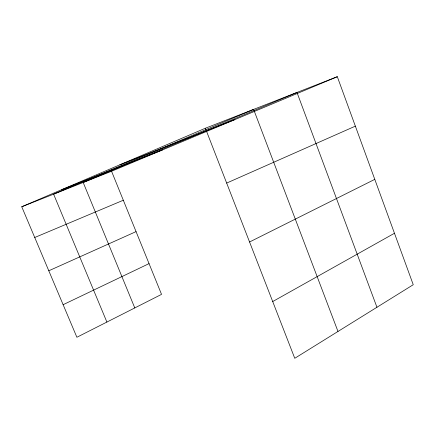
<?xml version="1.0" encoding="UTF-8"?>
<svg xmlns="http://www.w3.org/2000/svg" width="435" height="435" viewBox="0 0 435 435"><rect width="100%" height="100%" fill="white"/><g stroke="black" fill="none" stroke-linecap="round" stroke-linejoin="round"><path stroke-width="0.65" d="M272.707 301.553L394.463 233.269M249.559 241.99L374.785 179.361M63.124 304.696L149.053 263.621M48.796 270.777L136.057 231.616M226.668 183.075L355.362 126.145M337.31 76.701L111.556 171.265L161.537 294.375L76.886 337.266L21.75 206.766L205.353 128.233L337.31 76.701L413.25 284.724L294.761 358.299L205.353 128.233M34.735 237.505L123.317 200.236M21.75 206.766L111.556 171.265M61.737 189.665L162.57 149.901M119.864 164.8L234.851 119.62M106.896 322.063L53.608 194.173L253.61 109.392L337.984 331.454M134.785 307.931L83.199 182.477L296.985 92.454L376.944 307.268"/></g></svg>
